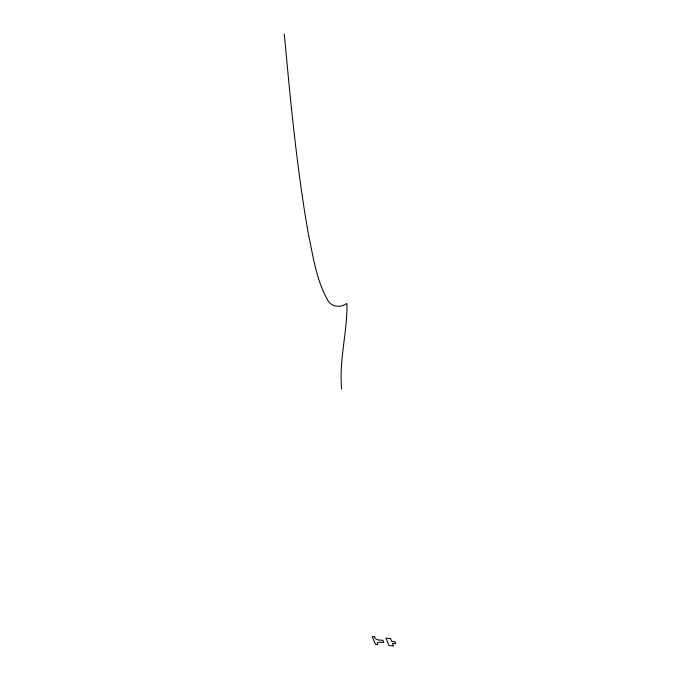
<?xml version="1.0" encoding="UTF-8"?>
<svg xmlns="http://www.w3.org/2000/svg" width="680" height="680" viewBox="0 0 680 680"><rect width="100%" height="100%" fill="white"/><g stroke="black" fill="none" stroke-linecap="round" stroke-linejoin="round"><path stroke-width="1.02" d="M341.692 389.096C338.776 360.638 347.471 331.891 346.936 303.688L346.511 303.594C340.178 308.269 330.735 306.969 327.216 299.225C316.285 279.454 313.191 256.538 308.499 234.753C296.795 168.334 290.513 101.108 284.282 34M374.527 636.752L372.147 636.514L375.496 644.402L377.859 644.64L377.332 643.399A3.009 1.419 15.9 0 1 379.525 642.115L383.809 642.558L382.891 640.347L378.599 639.914A3.034 1.436 16 0 1 375.071 638.044L374.527 636.752M390.558 638.605L385.993 638.154L389.011 645.533L393.533 646L392.445 643.297L395.717 643.629L394.944 641.673L391.646 641.317L390.558 638.605"/></g></svg>
